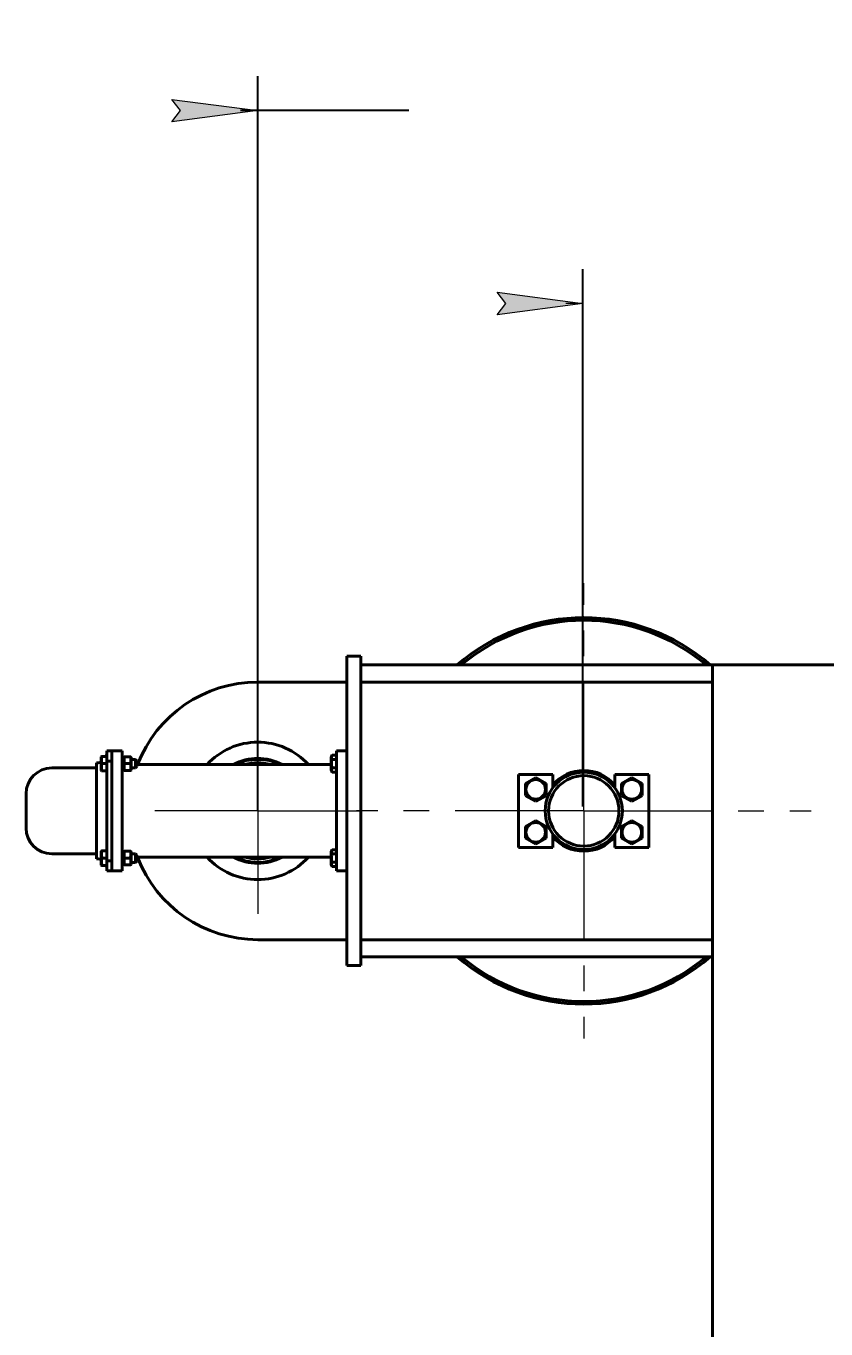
# Model space of a CAD drawing. Header units: millimetres. Extents: x 0 to 594, y 0 to 420.
# Drawn here: x 48.7 to 95.3, y 294.4 to 370.3 of the extents above; entities that cross this region are included whole.
import ezdxf

# ---------------------------------------------------------------- set-up
doc = ezdxf.new("R2010")
doc.units = ezdxf.units.MM
for name, pattern in [('K5LT_AXLED', [12, 7.5, -1.5, 1.5, -1.5]), ('K5LT_BASIC', [0]), ('K5LT_THIN', [0])]:
    doc.linetypes.add(name, pattern=pattern)
doc.layers.add('Системный слой', color=7, linetype='Continuous')
doc.styles.add('KDIMTEXTSTYLE', font='GOST_AU.SHX', dxfattribs={"width": 0.96, "oblique": 15, "height": 5})
doc.dimstyles.new('KDIMSTYLE (0.05)', dxfattribs={"dimtxt": 5, "dimasz": 1, "dimexe": 2, "dimexo": 0.0625, "dimgap": 1, "dimtad": 1, "dimlfac": 20, "dimtxsty": 'KDIMTEXTSTYLE', "dimsah": 1, "dimcen": 0.09, "dimdle": 1, "dimadec": 0, "dimazin": 0, "dimtfac": 0.667, "dimtmove": 0, "dimatfit": 3, "dimfxl": 1, "dimtvp": 1, "dimtolj": 1, "dimtzin": 0, "dimarcsym": 0})

# ---------------------------------------------------------------- blocks, each defined once
blk = doc.blocks.new('U7')
at = {"layer": 'Системный слой', "color": 150, "linetype": 'K5LT_BASIC', "lineweight": 40, "true_color": 0x0080ff}
for p, q in [((83.01, 326.713), (83.01, 325.938)), ((83.01, 323.238), (83.01, 322.463))]:
    blk.add_line(p, q, dxfattribs=at)
blk = doc.blocks.new('U8')
at = {"layer": 'Системный слой', "color": 150, "linetype": 'K5LT_BASIC', "lineweight": 40, "true_color": 0x0080ff}
for start, end in [(40.00775, 139.99225), (220.00775, 319.99225)]:
    blk.add_arc((81.21, 324.588), 2.35, start, end, dxfattribs=at)
blk = doc.blocks.new('U16')
at = {"layer": 'Системный слой', "color": 150, "linetype": 'K5LT_BASIC', "lineweight": 40, "true_color": 0x0080ff}
for start, end in [(62.2818, 117.7182), (242.2818, 297.7182)]:
    blk.add_arc((62.21, 324.588), 3.05, start, end, dxfattribs=at)
blk = doc.blocks.new('U26')
at = {"layer": 'Системный слой', "color": 150, "linetype": 'K5LT_BASIC', "lineweight": 40, "true_color": 0x0080ff}
for p, q in [((88.71, 274.672), (88.71, 317.088)), ((88.71, 250.838), (88.71, 251.504))]:
    blk.add_line(p, q, dxfattribs=at)
blk = doc.blocks.new('U30')
at = {"layer": 'Системный слой', "color": 150, "linetype": 'K5LT_BASIC', "lineweight": 40, "true_color": 0x0080ff}
for p, q in [((68.21, 333.588), (68.21, 333.088)), ((68.21, 332.088), (68.21, 317.088)), ((68.21, 316.088), (68.21, 315.588))]:
    blk.add_line(p, q, dxfattribs=at)
blk = doc.blocks.new('U36')
at = {"layer": 'Системный слой', "color": 150, "linetype": 'K5LT_BASIC', "lineweight": 40, "true_color": 0x0080ff}
blk.add_line((88.71, 316.088), (68.21, 316.088), dxfattribs=at)
blk = doc.blocks.new('U37')
at = {"layer": 'Системный слой', "color": 150, "linetype": 'K5LT_BASIC', "lineweight": 40, "true_color": 0x0080ff}
blk.add_line((88.71, 317.088), (68.21, 317.088), dxfattribs=at)
blk = doc.blocks.new('U54')
at = {"layer": 'Системный слой', "color": 150, "linetype": 'K5LT_BASIC', "lineweight": 40, "true_color": 0x0080ff}
blk.add_line((88.71, 332.088), (68.21, 332.088), dxfattribs=at)
blk = doc.blocks.new('U55')
at = {"layer": 'Системный слой', "color": 150, "linetype": 'K5LT_BASIC', "lineweight": 40, "true_color": 0x0080ff}
blk.add_line((88.71, 333.088), (68.21, 333.088), dxfattribs=at)
blk = doc.blocks.new('U83')
at = {"layer": 'Системный слой', "color": 150, "linetype": 'K5LT_BASIC', "lineweight": 40, "true_color": 0x0080ff}
for start, end in [(64.15807, 115.84193), (244.15807, 295.84193)]:
    blk.add_arc((62.21, 324.588), 3, start, end, dxfattribs=at)
blk = doc.blocks.new('U84')
at = {"layer": 'Системный слой', "color": 150, "linetype": 'K5LT_BASIC', "lineweight": 40, "true_color": 0x0080ff}
for start, end in [(74.64111, 105.35889), (254.64111, 285.35889)]:
    blk.add_arc((62.21, 324.588), 2.8, start, end, dxfattribs=at)
blk = doc.blocks.new('U92')
at = {"layer": 'Системный слой', "color": 150, "linetype": 'K5LT_BASIC', "lineweight": 40, "true_color": 0x0080ff}
for start, end in [(49.07394, 130.92606), (229.07394, 310.92606)]:
    blk.add_arc((81.21, 324.588), 11.25, start, end, dxfattribs=at)
blk = doc.blocks.new('U93')
at = {"layer": 'Системный слой', "color": 150, "linetype": 'K5LT_BASIC', "lineweight": 40, "true_color": 0x0080ff}
for start, end in [(49.97517, 130.02483), (229.97517, 310.02483)]:
    blk.add_arc((81.21, 324.588), 11.1, start, end, dxfattribs=at)
blk = doc.blocks.new('U107')
at = {"layer": 'Системный слой', "color": 150, "linetype": 'K5LT_BASIC', "lineweight": 40, "true_color": 0x0080ff}
for p, q in [((79.41, 325.938), (79.41, 326.713)), ((79.41, 322.463), (79.41, 323.238))]:
    blk.add_line(p, q, dxfattribs=at)
blk = doc.blocks.new('U109')
at = {"layer": 'Системный слой', "color": 150, "linetype": 'K5LT_BASIC', "lineweight": 40, "true_color": 0x0080ff}
for start, end in [(90, 158.8998), (201.1002, 270)]:
    blk.add_arc((62.21, 324.588), 7.5, start, end, dxfattribs=at)
blk = doc.blocks.new('U122')
at = {"layer": 'Системный слой', "color": 150, "linetype": 'K5LT_BASIC', "lineweight": 40, "true_color": 0x0080ff}
for p, q in [((54.41, 327.718), (54.41, 327.338)), ((54.41, 327.338), (54.41, 326.958))]:
    blk.add_line(p, q, dxfattribs=at)
blk = doc.blocks.new('U123')
at = {"layer": 'Системный слой', "color": 150, "linetype": 'K5LT_BASIC', "lineweight": 40, "true_color": 0x0080ff}
for p, q in [((54.83, 327.718), (54.83, 327.338)), ((54.83, 327.338), (54.83, 326.958))]:
    blk.add_line(p, q, dxfattribs=at)
blk = doc.blocks.new('U127')
at = {"layer": 'Системный слой', "color": 150, "linetype": 'K5LT_BASIC', "lineweight": 40, "true_color": 0x0080ff}
for p, q in [((53.09, 327.742), (53.09, 327.338)), ((53.09, 327.338), (53.09, 326.934))]:
    blk.add_line(p, q, dxfattribs=at)
blk = doc.blocks.new('U135')
at = {"layer": 'Системный слой', "color": 150, "linetype": 'K5LT_BASIC', "lineweight": 40, "true_color": 0x0080ff}
for p, q in [((53.09, 322.242), (53.09, 321.838)), ((53.09, 321.838), (53.09, 321.434))]:
    blk.add_line(p, q, dxfattribs=at)
blk = doc.blocks.new('U138')
at = {"layer": 'Системный слой', "color": 150, "linetype": 'K5LT_BASIC', "lineweight": 40, "true_color": 0x0080ff}
for start, end in [(345.52249, 0), (270, 291.1002)]:
    blk.add_arc((52.91, 327.888), 0.5, start, end, dxfattribs=at)
blk = doc.blocks.new('U139')
at = {"layer": 'Системный слой', "color": 150, "linetype": 'K5LT_BASIC', "lineweight": 40, "true_color": 0x0080ff}
for start, end in [(68.8998, 90), (0, 14.47751)]:
    blk.add_arc((52.91, 321.288), 0.5, start, end, dxfattribs=at)
blk = doc.blocks.new('U142')
at = {"layer": 'Системный слой', "color": 150, "linetype": 'K5LT_BASIC', "lineweight": 40, "true_color": 0x0080ff}
for p, q in [((54.41, 322.218), (54.41, 321.838)), ((54.41, 321.838), (54.41, 321.458))]:
    blk.add_line(p, q, dxfattribs=at)
blk = doc.blocks.new('U143')
at = {"layer": 'Системный слой', "color": 150, "linetype": 'K5LT_BASIC', "lineweight": 40, "true_color": 0x0080ff}
for p, q in [((54.83, 322.218), (54.83, 321.838)), ((54.83, 321.838), (54.83, 321.458))]:
    blk.add_line(p, q, dxfattribs=at)
blk = doc.blocks.new('U144')
at = {"layer": 'Системный слой', "color": 150, "linetype": 'K5LT_BASIC', "lineweight": 40, "true_color": 0x0080ff}
for start, end in [(89.99911, 115.84193), (244.15807, 270.00089)]:
    blk.add_arc((62.21, 324.588), 3, start, end, dxfattribs=at)
blk = doc.blocks.new('KDIMARROW_01')
at = {"layer": 'Системный слой'}
blk.add_hatch(color=0, dxfattribs=at).paths.add_polyline_path([(-5, -0.658), (0, 0), (-5, 0.658), (-4.5, 0)])
at = {"layer": 'Системный слой', "color": 0, "linetype": 'K5LT_THIN', "lineweight": 18}
for p, q in [((-4.5, 0), (-5, 0.658)), ((-5, 0.658), (0, 0)), ((0, 0), (-5, -0.658)), ((-5, -0.658), (-4.5, 0)), ((0, 0), (-1, 0))]:
    blk.add_line(p, q, dxfattribs=at)
blk = doc.blocks.new('U152')
at = {"layer": 'Системный слой', "color": 30, "linetype": 'K5LT_AXLED', "lineweight": 18, "true_color": 0xff8000}
for q in [(81.21, 328.938), (76.86, 324.588), (81.21, 320.238), (85.56, 324.588)]:
    blk.add_line((81.21, 324.588), q, dxfattribs=at)
blk = doc.blocks.new('U155')
at = {"layer": 'Системный слой', "color": 30, "linetype": 'K5LT_AXLED', "lineweight": 18, "true_color": 0xff8000}
for q in [(81.21, 337.838), (67.96, 324.588), (81.21, 311.338), (94.46, 324.588)]:
    blk.add_line((81.21, 324.588), q, dxfattribs=at)
blk = doc.blocks.new('U156')
at = {"layer": 'Системный слой', "color": 30, "linetype": 'K5LT_AXLED', "lineweight": 18, "true_color": 0xff8000}
for q in [(62.21, 330.588), (56.21, 324.588), (62.21, 318.588), (68.21, 324.588)]:
    blk.add_line((62.21, 324.588), q, dxfattribs=at)

msp = doc.modelspace()

# ---------------------------------------------------------------- linework, layer by layer
at = {"layer": 'Системный слой', "color": 150, "linetype": 'K5LT_BASIC', "lineweight": 40, "true_color": 0x0080ff}
for p, q in [((67.41007, 333.58785), (68.21007, 333.58785)), ((67.41007, 333.58785), (67.41007, 315.58785)), ((68.21007, 333.08785), (68.21007, 332.08785)), ((98.71007, 333.08785), (88.71007, 333.08785)), ((88.71007, 317.08785), (88.71007, 333.08785)), ((67.41007, 332.08785), (62.21007, 332.08785)), ((53.10234, 327.76285), (53.09007, 327.7416)), ((53.10234, 327.76285), (53.1403, 327.76285)), ((53.41007, 327.76285), (53.1403, 327.76285)), ((53.71007, 328.08785), (53.41007, 328.08785)), ((53.41007, 327.48785), (53.41007, 328.08785)), ((53.71007, 321.08785), (53.71007, 328.08785)), ((54.31007, 328.08785), (53.71007, 328.08785)), ((54.31007, 321.08785), (54.31007, 328.08785)), ((54.41007, 327.71785), (54.31007, 327.71785)), ((54.42162, 327.73785), (54.41007, 327.71785)), ((54.41007, 326.96192), (54.41007, 327.71785)), ((54.42162, 327.73785), (54.45734, 327.73785)), ((54.7828, 327.73785), (54.45734, 327.73785)), ((54.7828, 327.73785), (54.81852, 327.73785)), ((54.83007, 327.71785), (54.81852, 327.73785)), ((66.5403, 327.8286), (66.49007, 327.7416)), ((66.49007, 327.7416), (66.49007, 326.9341)), ((66.81007, 327.8286), (66.5403, 327.8286)), ((66.81007, 321.08785), (66.81007, 328.08785)), ((67.41007, 328.08785), (66.81007, 328.08785)), ((52.81007, 327.08785), (50.21007, 327.08785)), ((52.91007, 327.38785), (52.81007, 327.38785)), ((52.81007, 321.78785), (52.81007, 327.38785)), ((53.41007, 327.33785), (53.1403, 327.33785)), ((53.71007, 327.48785), (53.41007, 327.48785)), ((53.41007, 327.48785), (53.41007, 321.68785)), ((53.71007, 321.68785), (53.71007, 327.48785)), ((54.36007, 326.95968), (54.41007, 326.95833)), ((54.42162, 326.93785), (54.41007, 326.95785)), ((54.7828, 327.33785), (54.45734, 327.33785)), ((54.83007, 326.95785), (54.81852, 326.93785)), ((54.83007, 327.58785), (55.08507, 327.58785)), ((54.83007, 327.08785), (55.08507, 327.08785)), ((55.08507, 327.58785), (55.08507, 327.08785)), ((55.08507, 327.58785), (55.16007, 327.51285)), ((55.08507, 327.08785), (55.16007, 327.16285)), ((55.16007, 327.51285), (55.16007, 327.16285)), ((66.49007, 327.28785), (55.16007, 327.28785)), ((66.81007, 327.58322), (66.5403, 327.58322)), ((66.81007, 327.09248), (66.5403, 327.09248)), ((53.10234, 326.91285), (53.09007, 326.9341)), ((53.1403, 326.91285), (53.10234, 326.91285)), ((53.41007, 326.91285), (53.1403, 326.91285)), ((54.45734, 326.93785), (54.42162, 326.93785)), ((54.7828, 326.93785), (54.45734, 326.93785)), ((54.81852, 326.93785), (54.7828, 326.93785)), ((66.5403, 326.8471), (66.49007, 326.9341)), ((66.81007, 326.8471), (66.5403, 326.8471)), ((77.41007, 326.71285), (77.41007, 322.46285)), ((79.41007, 326.71285), (77.41007, 326.71285)), ((77.81007, 326.18426), (78.41007, 326.53067)), ((78.41007, 326.53067), (79.01007, 326.18426)), ((85.01007, 326.71285), (83.01007, 326.71285)), ((83.41007, 326.18426), (84.01007, 326.53067)), ((84.01007, 326.53067), (84.61007, 326.18426)), ((85.01007, 322.46285), (85.01007, 326.71285)), ((48.71007, 323.58785), (48.71007, 325.58785)), ((77.81007, 325.49144), (77.81007, 326.18426)), ((78.41007, 325.14503), (77.81007, 325.49144)), ((79.01007, 325.49144), (78.41007, 325.14503)), ((79.01007, 326.18426), (79.01007, 325.49144)), ((83.41007, 325.49144), (83.41007, 326.18426)), ((84.01007, 325.14503), (83.41007, 325.49144)), ((84.61007, 325.49144), (84.01007, 325.14503)), ((84.61007, 326.18426), (84.61007, 325.49144)), ((77.81007, 323.68426), (78.41007, 324.03067)), ((78.41007, 324.03067), (79.01007, 323.68426)), ((83.41007, 323.68426), (84.01007, 324.03067)), ((84.01007, 324.03067), (84.61007, 323.68426)), ((77.81007, 322.99144), (77.81007, 323.68426)), ((79.01007, 323.68426), (79.01007, 322.99144)), ((83.41007, 322.99144), (83.41007, 323.68426)), ((84.61007, 323.68426), (84.61007, 322.99144)), ((77.41007, 322.46285), (79.41007, 322.46285)), ((78.41007, 322.64503), (77.81007, 322.99144)), ((79.01007, 322.99144), (78.41007, 322.64503)), ((83.01007, 322.46285), (85.01007, 322.46285)), ((84.01007, 322.64503), (83.41007, 322.99144)), ((84.61007, 322.99144), (84.01007, 322.64503)), ((52.81007, 322.08785), (50.21007, 322.08785)), ((52.91007, 321.78785), (52.81007, 321.78785)), ((53.10234, 322.26285), (53.09007, 322.2416)), ((53.10234, 322.26285), (53.1403, 322.26285)), ((53.41007, 322.26285), (53.1403, 322.26285)), ((53.41007, 321.83785), (53.1403, 321.83785)), ((53.71007, 321.68785), (53.41007, 321.68785)), ((53.41007, 321.08785), (53.41007, 321.68785)), ((54.41007, 322.21785), (54.31007, 322.21785)), ((54.42162, 322.23785), (54.41007, 322.21785)), ((54.41007, 321.46192), (54.41007, 322.21785)), ((54.42162, 322.23785), (54.45734, 322.23785)), ((54.7828, 322.23785), (54.45734, 322.23785)), ((54.7828, 321.83785), (54.45734, 321.83785)), ((54.7828, 322.23785), (54.81852, 322.23785)), ((54.83007, 322.21785), (54.81852, 322.23785)), ((54.83007, 322.08785), (55.08507, 322.08785)), ((55.08507, 322.08785), (55.08507, 321.58785)), ((55.08507, 322.08785), (55.16007, 322.01285)), ((55.08507, 321.58785), (55.16007, 321.66285)), ((55.16007, 322.01285), (55.16007, 321.66285)), ((66.49007, 321.88785), (55.16007, 321.88785)), ((66.5403, 322.3286), (66.49007, 322.2416)), ((66.49007, 322.2416), (66.49007, 321.4341)), ((66.81007, 322.3286), (66.5403, 322.3286)), ((66.81007, 322.08322), (66.5403, 322.08322)), ((53.10234, 321.41285), (53.09007, 321.4341)), ((53.1403, 321.41285), (53.10234, 321.41285)), ((53.41007, 321.41285), (53.1403, 321.41285)), ((53.71007, 321.08785), (53.41007, 321.08785)), ((54.31007, 321.08785), (53.71007, 321.08785)), ((54.36007, 321.45968), (54.41007, 321.45833)), ((54.42162, 321.43785), (54.41007, 321.45785)), ((54.45734, 321.43785), (54.42162, 321.43785)), ((54.7828, 321.43785), (54.45734, 321.43785)), ((54.81852, 321.43785), (54.7828, 321.43785)), ((54.83007, 321.45785), (54.81852, 321.43785)), ((54.83007, 321.58785), (55.08507, 321.58785)), ((66.5403, 321.3471), (66.49007, 321.4341)), ((66.81007, 321.59248), (66.5403, 321.59248)), ((66.81007, 321.3471), (66.5403, 321.3471)), ((67.41007, 321.08785), (66.81007, 321.08785)), ((67.41007, 317.08785), (62.21007, 317.08785)), ((68.21007, 317.08785), (68.21007, 316.08785)), ((67.41007, 315.58785), (68.21007, 315.58785))]:
    msp.add_line(p, q, dxfattribs=at)
at = {"layer": 'Системный слой', "color": 7, "linetype": 'K5LT_THIN', "lineweight": 18}
for p, q in [((54.83007, 327.56079), (55.08507, 327.56079)), ((54.83007, 327.11491), (55.08507, 327.11491)), ((55.08507, 327.56079), (55.11213, 327.56079)), ((55.08507, 327.11491), (55.11213, 327.11491)), ((54.83007, 322.06079), (55.08507, 322.06079)), ((55.08507, 322.06079), (55.11213, 322.06079)), ((54.83007, 321.61491), (55.08507, 321.61491)), ((55.08507, 321.61491), (55.11213, 321.61491))]:
    msp.add_line(p, q, dxfattribs=at)
at = {"layer": 'Системный слой', "color": 150, "linetype": 'K5LT_BASIC', "lineweight": 40, "true_color": 0x0080ff}
for centre, radius in [((78.41007, 325.83785), 0.57), ((81.21007, 324.58785), 2.25), ((81.21007, 324.58785), 2.05), ((84.01007, 325.83785), 0.57), ((78.41007, 323.33785), 0.57), ((84.01007, 323.33785), 0.57)]:
    msp.add_circle(centre, radius, dxfattribs=at)
for centre, radius, start, end in [((62.21025, 324.58785), 4, 42.4541502, 137.5458498), ((50.21007, 325.58785), 1.5, 90, 180), ((50.21007, 323.58785), 1.5, 180, 270), ((62.21025, 324.58785), 4, 222.4541502, 317.5458498)]:
    msp.add_arc(centre, radius, start, end, dxfattribs=at)
for centre in [(54.25774, 327.33785), (54.25774, 321.83785)]:
    msp.add_ellipse(centre, major_axis=(-1.04404, 0), ratio=0.36397023, start_param=1.62094289, end_param=1.71722625, dxfattribs=at)
for points, knots in [([(53.1403, 327.76285), (53.13479, 327.74634), (53.12743, 327.72215), (53.1183, 327.68614), (53.11198, 327.65618), (53.10709, 327.62503), (53.10407, 327.59667), (53.1025, 327.57049), (53.10218, 327.54509), (53.10296, 327.5209), (53.10497, 327.49389), (53.10871, 327.46385), (53.11655, 327.42045), (53.12729, 327.37848), (53.13697, 327.34783), (53.1403, 327.33785)], [0, 0, 0, 0, 1.91244871, 2.78068749, 4.10062144, 5.2997801, 6.27754197, 7.2675193, 8.21485807, 9.10206657, 9.9581603, 11.22579665, 12.46383647, 14.84267045, 16, 16, 16, 16]), ([(54.45734, 327.73785), (54.45216, 327.72231), (54.44523, 327.69954), (54.43664, 327.66566), (54.43069, 327.63746), (54.42609, 327.60813), (54.42324, 327.58145), (54.42177, 327.5568), (54.42147, 327.5329), (54.4222, 327.51013), (54.42409, 327.48471), (54.42804, 327.45304), (54.43762, 327.40256), (54.44887, 327.36327), (54.45734, 327.33785)], [0, 0, 0, 0, 1.79292067, 2.60689452, 3.8443326, 4.96854384, 5.88519559, 6.81329934, 7.70142944, 8.53318741, 9.33577528, 10.52418436, 12.06338776, 15, 15, 15, 15]), ([(54.7828, 327.33785), (54.78798, 327.35339), (54.79491, 327.37615), (54.8035, 327.41004), (54.80945, 327.43824), (54.81405, 327.46756), (54.8169, 327.49425), (54.81837, 327.51889), (54.81867, 327.5428), (54.81794, 327.56556), (54.81605, 327.59099), (54.8121, 327.62266), (54.80252, 327.67314), (54.79127, 327.71243), (54.7828, 327.73785)], [0, 0, 0, 0, 1.79292067, 2.60689452, 3.8443326, 4.96854384, 5.88519559, 6.81329934, 7.70142944, 8.53318741, 9.33577528, 10.52418436, 12.06338776, 15, 15, 15, 15]), ([(66.5403, 327.8286), (66.53125, 327.81293), (66.521, 327.79224), (66.51147, 327.76515), (66.50709, 327.74903), (66.50407, 327.73265), (66.5025, 327.71754), (66.50218, 327.70287), (66.50308, 327.6867), (66.50568, 327.66895), (66.51104, 327.64749), (66.52133, 327.61877), (66.53245, 327.59681), (66.5403, 327.58322)], [0, 0, 0, 0, 2.75035614, 3.58804376, 4.63730758, 5.49284922, 6.35907939, 7.18800081, 7.96430825, 9.0854941, 10.18771443, 11.61111218, 14, 14, 14, 14]), ([(53.1403, 327.33785), (53.13479, 327.32134), (53.12743, 327.29715), (53.1183, 327.26114), (53.11198, 327.23118), (53.10709, 327.20003), (53.10407, 327.17167), (53.1025, 327.14549), (53.10218, 327.12009), (53.10296, 327.0959), (53.10497, 327.06889), (53.10871, 327.03885), (53.11655, 326.99545), (53.12729, 326.95348), (53.13697, 326.92283), (53.1403, 326.91285)], [0, 0, 0, 0, 1.91244871, 2.78068749, 4.10062144, 5.2997801, 6.27754197, 7.2675193, 8.21485807, 9.10206657, 9.9581603, 11.22579665, 12.46383647, 14.84267045, 16, 16, 16, 16]), ([(54.45734, 327.33785), (54.45216, 327.32231), (54.44523, 327.29954), (54.43664, 327.26566), (54.43069, 327.23746), (54.42609, 327.20813), (54.42324, 327.18145), (54.42177, 327.1568), (54.42147, 327.1329), (54.4222, 327.11013), (54.42409, 327.08471), (54.42804, 327.05304), (54.43762, 327.00256), (54.44887, 326.96327), (54.45734, 326.93785)], [0, 0, 0, 0, 1.79292067, 2.60689452, 3.8443326, 4.96854384, 5.88519559, 6.81329934, 7.70142944, 8.53318741, 9.33577528, 10.52418436, 12.06338776, 15, 15, 15, 15]), ([(54.7828, 326.93785), (54.78798, 326.95339), (54.79491, 326.97615), (54.8035, 327.01004), (54.80945, 327.03824), (54.81405, 327.06756), (54.8169, 327.09425), (54.81837, 327.11889), (54.81867, 327.1428), (54.81794, 327.16556), (54.81605, 327.19099), (54.8121, 327.22266), (54.80252, 327.27314), (54.79127, 327.31243), (54.7828, 327.33785)], [0, 0, 0, 0, 1.79292067, 2.60689452, 3.8443326, 4.96854384, 5.88519559, 6.81329934, 7.70142944, 8.53318741, 9.33577528, 10.52418436, 12.06338776, 15, 15, 15, 15]), ([(66.5403, 327.58322), (66.53445, 327.56296), (66.52713, 327.53502), (66.51807, 327.49343), (66.51198, 327.46006), (66.50699, 327.42329), (66.50401, 327.39054), (66.50249, 327.36031), (66.50218, 327.33177), (66.50283, 327.30829), (66.50432, 327.28141), (66.50754, 327.24607), (66.51751, 327.17962), (66.5303, 327.12711), (66.5403, 327.09248)], [0, 0, 0, 0, 1.90502276, 2.60689452, 3.8443326, 4.96854384, 5.9570695, 6.81329934, 7.70142944, 8.53318741, 8.9347975, 10.13277608, 11.73854707, 15, 15, 15, 15]), ([(66.5403, 327.09248), (66.53125, 327.07681), (66.521, 327.05612), (66.51147, 327.02903), (66.50709, 327.0129), (66.50407, 326.99653), (66.5025, 326.98142), (66.50218, 326.96675), (66.50308, 326.95058), (66.50568, 326.93283), (66.51104, 326.91137), (66.52133, 326.88265), (66.53245, 326.86069), (66.5403, 326.8471)], [0, 0, 0, 0, 2.75035614, 3.58804376, 4.63730758, 5.49284922, 6.35907939, 7.18800081, 7.96430825, 9.0854941, 10.18771443, 11.61111218, 14, 14, 14, 14]), ([(53.1403, 322.26285), (53.13479, 322.24634), (53.12743, 322.22215), (53.1183, 322.18614), (53.11198, 322.15618), (53.10709, 322.12503), (53.10407, 322.09667), (53.1025, 322.07049), (53.10218, 322.04509), (53.10296, 322.0209), (53.10497, 321.99389), (53.10871, 321.96385), (53.11655, 321.92045), (53.12729, 321.87848), (53.13697, 321.84783), (53.1403, 321.83785)], [0, 0, 0, 0, 1.91244871, 2.78068749, 4.10062144, 5.2997801, 6.27754197, 7.2675193, 8.21485807, 9.10206657, 9.9581603, 11.22579665, 12.46383647, 14.84267045, 16, 16, 16, 16]), ([(53.1403, 321.83785), (53.13479, 321.82134), (53.12743, 321.79715), (53.1183, 321.76114), (53.11198, 321.73118), (53.10709, 321.70003), (53.10407, 321.67167), (53.1025, 321.64549), (53.10218, 321.62009), (53.10296, 321.5959), (53.10497, 321.56889), (53.10871, 321.53885), (53.11655, 321.49545), (53.12729, 321.45348), (53.13697, 321.42283), (53.1403, 321.41285)], [0, 0, 0, 0, 1.91244871, 2.78068749, 4.10062144, 5.2997801, 6.27754197, 7.2675193, 8.21485807, 9.10206657, 9.9581603, 11.22579665, 12.46383647, 14.84267045, 16, 16, 16, 16]), ([(54.45734, 322.23785), (54.45216, 322.22231), (54.44523, 322.19954), (54.43664, 322.16566), (54.43069, 322.13746), (54.42609, 322.10813), (54.42324, 322.08145), (54.42177, 322.0568), (54.42147, 322.0329), (54.4222, 322.01013), (54.42409, 321.98471), (54.42804, 321.95304), (54.43762, 321.90256), (54.44887, 321.86327), (54.45734, 321.83785)], [0, 0, 0, 0, 1.79292067, 2.60689452, 3.8443326, 4.96854384, 5.88519559, 6.81329934, 7.70142944, 8.53318741, 9.33577528, 10.52418436, 12.06338776, 15, 15, 15, 15]), ([(54.45734, 321.83785), (54.45216, 321.82231), (54.44523, 321.79954), (54.43664, 321.76566), (54.43069, 321.73746), (54.42609, 321.70813), (54.42324, 321.68145), (54.42177, 321.6568), (54.42147, 321.6329), (54.4222, 321.61013), (54.42409, 321.58471), (54.42804, 321.55304), (54.43762, 321.50256), (54.44887, 321.46327), (54.45734, 321.43785)], [0, 0, 0, 0, 1.79292067, 2.60689452, 3.8443326, 4.96854384, 5.88519559, 6.81329934, 7.70142944, 8.53318741, 9.33577528, 10.52418436, 12.06338776, 15, 15, 15, 15]), ([(54.7828, 321.83785), (54.78798, 321.85339), (54.79491, 321.87615), (54.8035, 321.91004), (54.80945, 321.93824), (54.81405, 321.96756), (54.8169, 321.99425), (54.81837, 322.01889), (54.81867, 322.0428), (54.81794, 322.06556), (54.81605, 322.09099), (54.8121, 322.12266), (54.80252, 322.17314), (54.79127, 322.21243), (54.7828, 322.23785)], [0, 0, 0, 0, 1.79292067, 2.60689452, 3.8443326, 4.96854384, 5.88519559, 6.81329934, 7.70142944, 8.53318741, 9.33577528, 10.52418436, 12.06338776, 15, 15, 15, 15]), ([(54.7828, 321.43785), (54.78798, 321.45339), (54.79491, 321.47615), (54.8035, 321.51004), (54.80945, 321.53824), (54.81405, 321.56756), (54.8169, 321.59425), (54.81837, 321.61889), (54.81867, 321.6428), (54.81794, 321.66556), (54.81605, 321.69099), (54.8121, 321.72266), (54.80252, 321.77314), (54.79127, 321.81243), (54.7828, 321.83785)], [0, 0, 0, 0, 1.79292067, 2.60689452, 3.8443326, 4.96854384, 5.88519559, 6.81329934, 7.70142944, 8.53318741, 9.33577528, 10.52418436, 12.06338776, 15, 15, 15, 15]), ([(66.5403, 322.3286), (66.53125, 322.31293), (66.521, 322.29224), (66.51147, 322.26515), (66.50709, 322.24903), (66.50407, 322.23265), (66.5025, 322.21754), (66.50218, 322.20287), (66.50308, 322.1867), (66.50568, 322.16895), (66.51104, 322.14749), (66.52133, 322.11877), (66.53245, 322.09681), (66.5403, 322.08322)], [0, 0, 0, 0, 2.75035614, 3.58804376, 4.63730758, 5.49284922, 6.35907939, 7.18800081, 7.96430825, 9.0854941, 10.18771443, 11.61111218, 14, 14, 14, 14]), ([(66.5403, 322.08322), (66.53445, 322.06296), (66.52713, 322.03502), (66.51807, 321.99343), (66.51198, 321.96006), (66.50699, 321.92329), (66.50401, 321.89054), (66.50249, 321.86031), (66.50218, 321.83177), (66.50283, 321.80829), (66.50432, 321.78141), (66.50754, 321.74607), (66.51751, 321.67962), (66.5303, 321.62711), (66.5403, 321.59248)], [0, 0, 0, 0, 1.90502276, 2.60689452, 3.8443326, 4.96854384, 5.9570695, 6.81329934, 7.70142944, 8.53318741, 8.9347975, 10.13277608, 11.73854707, 15, 15, 15, 15]), ([(66.5403, 321.59248), (66.53125, 321.57681), (66.521, 321.55612), (66.51147, 321.52903), (66.50709, 321.5129), (66.50407, 321.49653), (66.5025, 321.48142), (66.50218, 321.46675), (66.50308, 321.45058), (66.50568, 321.43283), (66.51104, 321.41137), (66.52133, 321.38265), (66.53245, 321.36069), (66.5403, 321.3471)], [0, 0, 0, 0, 2.75035614, 3.58804376, 4.63730758, 5.49284922, 6.35907939, 7.18800081, 7.96430825, 9.0854941, 10.18771443, 11.61111218, 14, 14, 14, 14])]:
    msp.add_open_spline(points, degree=3, knots=knots, dxfattribs=at)

# ---------------------------------------------------------------- block references
at = {"layer": 'Системный слой'}
for name in ['U155', 'U92', 'U93', 'U30', 'U55', 'U109', 'U54', 'U156', 'U152', 'U138', 'U127', 'U122', 'U123', 'U16', 'U144', 'U83', 'U84', 'U8', 'U107', 'U7', 'U139', 'U135', 'U142', 'U143', 'U37', 'U26', 'U36']:
    msp.add_blockref(name, (0, 0), dxfattribs=at)

# ---------------------------------------------------------------- dimensions: what is measured, and where the dimension line sits
at = {"layer": 'Системный слой', "color": 7}
msp.add_linear_dim(base=(62.21007, 365.35682), p1=(190.21007, 324.58785), p2=(62.21007, 324.58785), location=(126.21007, 365.35682), dimstyle='KDIMSTYLE (0.05)', override={"dimexo": 0, "dimpost": '\\H3.5;\\W0.965;\\Q15;<>', "dimblk1": 'KDIMARROW_01', "dimblk2": 'KDIMARROW_01', "dimse1": 0, "dimse2": 0, "dimclrt": 7, "dimtolj": 1}, dxfattribs=at).render()
msp.add_linear_dim(base=(81.16007, 354.12364), p1=(171.26007, 324.83785), p2=(81.16007, 324.83785), location=(126.21007, 354.12364), text='\\H3.5;\\W0.965;\\Q15;\\H3.5;\\W0.965;\\Q15;\\Q15;1800', dimstyle='KDIMSTYLE (0.05)', override={"dimexo": 0, "dimblk1": 'KDIMARROW_01', "dimblk2": 'KDIMARROW_01', "dimse1": 0, "dimse2": 0, "dimclrt": 7, "dimtolj": 1}, dxfattribs=at).render()

doc.saveas('drawing.dxf')
